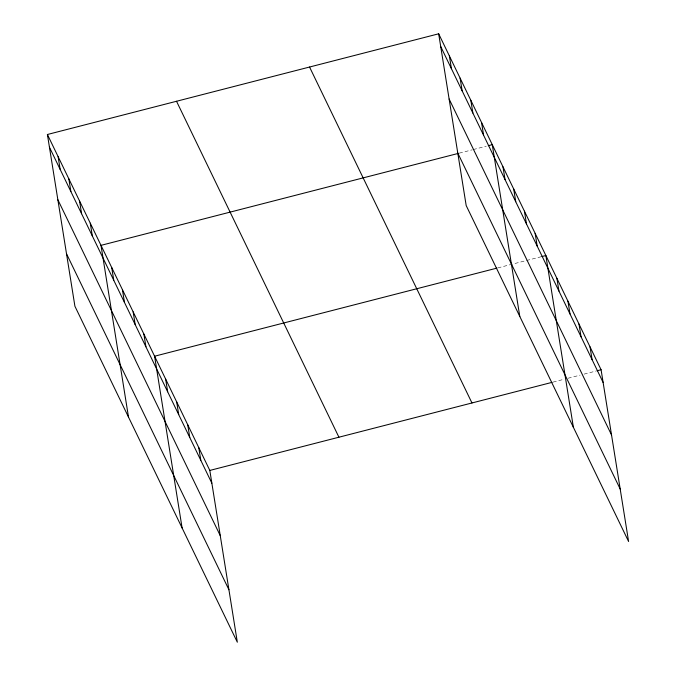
<?xml version="1.0" encoding="UTF-8"?>
<svg xmlns="http://www.w3.org/2000/svg" width="676" height="676" viewBox="0 0 676 676"><rect width="100%" height="100%" fill="white"/><g stroke="black" fill="none" stroke-linecap="round" stroke-linejoin="round"><path stroke-width="0.51" stroke-dasharray="3.38 2.54" d="M459.241 153.165L472.254 149.81M473.251 149.557L486.264 146.21M497.823 267.89L540.859 256.812M553.044 382.109L564.054 379.27M568.051 378.239L580.067 375.155M584.072 374.124L596.08 371.031"/><path stroke-width="1.01" d="M47.404 134.499L209.814 470.437L237.327 642.2L74.918 306.262L47.404 134.499L438.673 33.8L601.082 369.738L628.596 541.501L466.187 205.563L438.673 33.8M458.243 153.418L100.994 245.354L128.508 417.117M488.266 145.695L492.272 144.664L519.785 316.419M496.818 268.144L154.593 356.218L182.106 527.981M541.865 256.55L545.87 255.52L573.375 427.283M209.814 470.437L552.038 382.363M597.077 370.769L601.082 369.738M440.718 46.543L603.127 382.481M449.126 99.017L611.535 434.955M457.779 153.08L620.188 489.027M309.557 67.034L471.966 402.972M176.52 101.265L338.93 437.211M49.441 147.233L211.85 483.179M57.849 199.716L220.258 535.654M66.51 253.779L228.919 589.726M590.038 346.898L592.083 359.64M578.994 324.058L581.039 336.792M567.95 301.209L569.995 313.951M556.906 278.368L558.951 291.102M535.147 233.347L537.183 246.089M524.432 211.174L526.469 223.917M513.709 189.001L515.746 201.744M502.986 166.837L505.031 179.571M481.549 122.491L483.593 135.225M470.834 100.318L472.87 113.053M460.111 78.146L462.156 90.88M449.396 55.973L451.433 68.715M198.769 447.597L200.806 460.331M187.725 424.748L189.762 437.49M176.681 401.907L178.718 414.641M165.637 379.059L167.673 391.801M143.87 334.045L145.915 346.788M133.155 311.873L135.192 324.615M122.432 289.7L124.477 302.442M111.717 267.527L113.754 280.27M90.28 223.181L92.316 235.924M79.557 201.017L81.602 213.751M68.842 178.844L70.879 191.578M58.119 156.671L60.164 169.406"/></g></svg>
